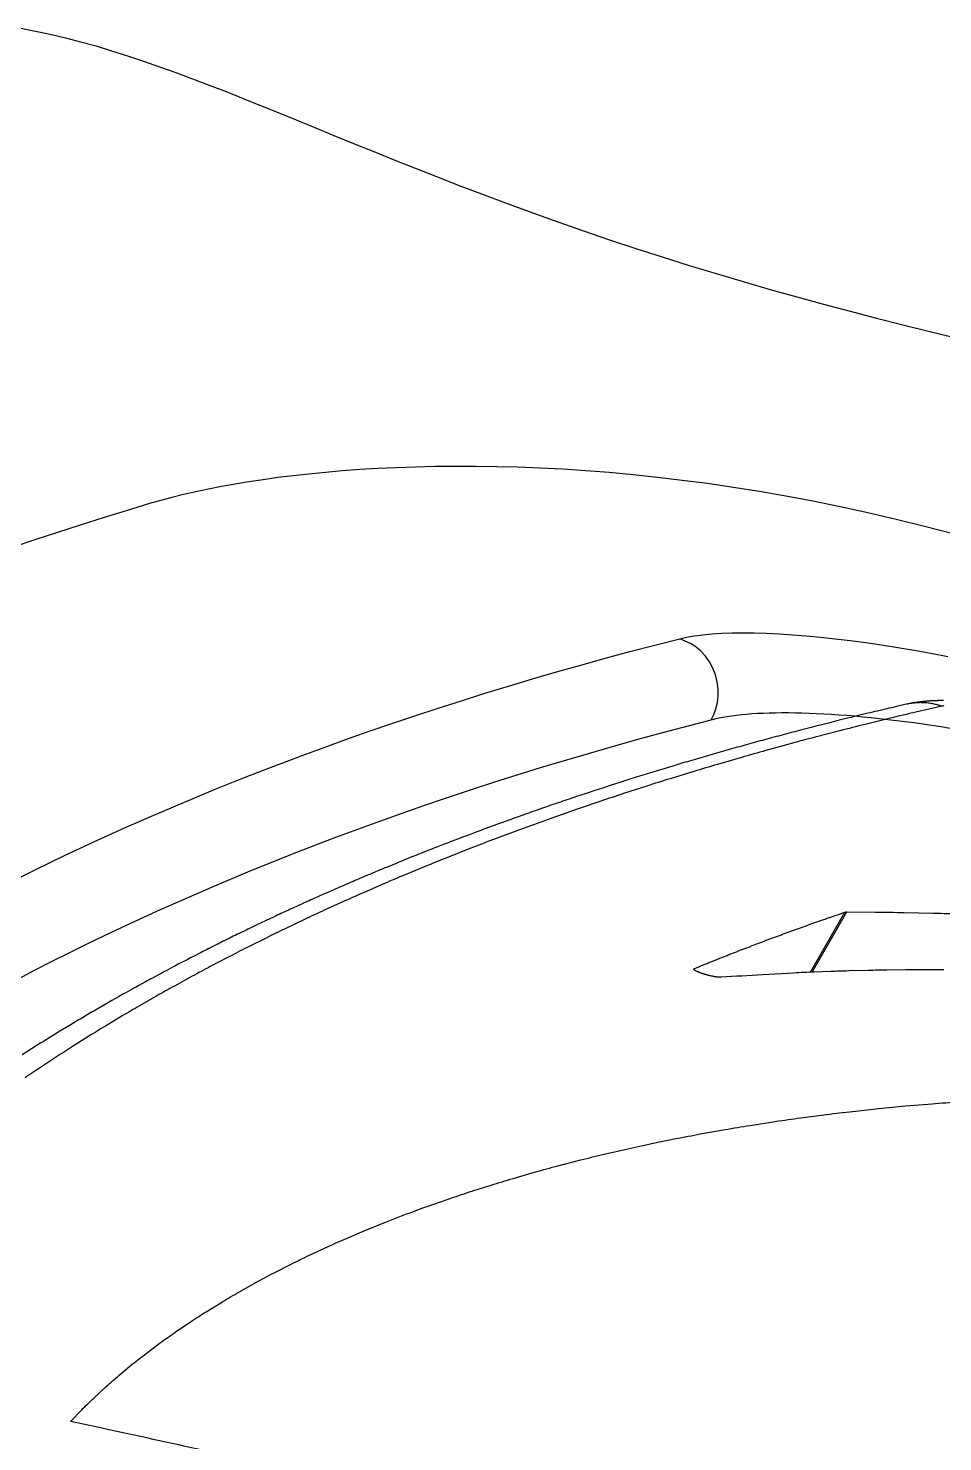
# Model space of a CAD drawing. Extents: x 403 to 503, y 484 to 637.
# Drawn here: x 416.988 to 419.507, y 522.696 to 526.593 of the extents above; entities that cross this region are included whole.
import ezdxf

# ---------------------------------------------------------------- set-up
doc = ezdxf.new("R2010")
doc.units = 0
doc.header["$MEASUREMENT"] = 0
doc.layers.add('1', color=4, linetype='Continuous')
doc.layers.add('204', color=7, linetype='Continuous')

# ---------------------------------------------------------------- blocks, each defined once
blk = doc.blocks.new('69')
at = {"layer": '204', "color": 4, "linetype": 'Continuous'}
for p, q in [((-4.1442, 4.4686), (-4.0495, 4.6343)), ((-4.1397, 4.4688), (-4.0443, 4.6349))]:
    blk.add_line(p, q, dxfattribs=at)
for points in [[(-3.8809, 5.2073), (-3.9075, 5.2011, 0.000639), (-3.934, 5.1949), (-3.9603, 5.1887, 0.000645), (-3.9867, 5.1824), (-4.0129, 5.176, 0.000647), (-4.0391, 5.1696), (-4.0651, 5.1632, 0.000644), (-4.0911, 5.1566), (-4.1171, 5.1501, 0.000648), (-4.1429, 5.1435), (-4.1687, 5.1368, 0.000657), (-4.1943, 5.1301), (-4.2199, 5.1233, 0.000661), (-4.2455, 5.1165), (-4.2709, 5.1096, 0.000663), (-4.2963, 5.1027), (-4.3215, 5.0957, 0.000665), (-4.3467, 5.0887), (-4.3718, 5.0816, 0.000667), (-4.3969, 5.0745), (-4.4218, 5.0673, 0.00067), (-4.4467, 5.0601), (-4.4715, 5.0528, 0.000674), (-4.4962, 5.0455), (-4.5208, 5.0381, 0.000679), (-4.5454, 5.0307), (-4.5698, 5.0232, 0.000684), (-4.5942, 5.0157), (-4.6185, 5.0081, 0.000688), (-4.6427, 5.0005), (-4.6668, 4.9929, 0.000693), (-4.6909, 4.9852), (-4.7149, 4.9774, 0.000698), (-4.7387, 4.9696), (-4.7625, 4.9618, 0.000703), (-4.7862, 4.9539), (-4.8099, 4.9459, 0.000708), (-4.8334, 4.9379), (-4.8569, 4.9299, 0.000712), (-4.8803, 4.9218), (-4.9036, 4.9137, 0.000717), (-4.9268, 4.9055), (-4.9499, 4.8973, 0.000722), (-4.9729, 4.889), (-4.9959, 4.8807, 0.000727), (-5.0188, 4.8723), (-5.0415, 4.8639, 0.000732), (-5.0642, 4.8555), (-5.0869, 4.847, 0.000737), (-5.1094, 4.8385), (-5.1318, 4.8299, 0.000742), (-5.1542, 4.8213), (-5.1765, 4.8126, 0.000748), (-5.1986, 4.8039), (-5.2207, 4.7951, 0.000753), (-5.2428, 4.7864), (-5.2647, 4.7775, 0.000759), (-5.2865, 4.7686), (-5.3083, 4.7597, 0.000765), (-5.3299, 4.7507), (-5.3515, 4.7417, 0.000771), (-5.373, 4.7327), (-5.3944, 4.7236, 0.000776), (-5.4157, 4.7145), (-5.437, 4.7053, 0.000783), (-5.4581, 4.6961), (-5.4792, 4.6868, 0.000789), (-5.5001, 4.6775), (-5.521, 4.6682, 0.000795), (-5.5418, 4.6588), (-5.5625, 4.6494, 0.000802), (-5.5831, 4.6399), (-5.6036, 4.6304, 0.00081), (-5.6241, 4.6209), (-5.6444, 4.6113, 0.000818), (-5.6647, 4.6017), (-5.6848, 4.592, 0.000825), (-5.7049, 4.5823), (-5.7249, 4.5726, 0.000833), (-5.7448, 4.5628), (-5.7646, 4.553, 0.000841), (-5.7843, 4.5431), (-5.8039, 4.5332, 0.00085), (-5.8235, 4.5233), (-5.8429, 4.5133, 0.000858), (-5.8623, 4.5033), (-5.8816, 4.4933, 0.000866), (-5.9007, 4.4832), (-5.9198, 4.473, 0.000875), (-5.9388, 4.4629), (-5.9577, 4.4527, 0.000884), (-5.9765, 4.4424), (-5.9953, 4.4322, 0.000893), (-6.0139, 4.4219), (-6.0324, 4.4115, 0.000902), (-6.0509, 4.4011), (-6.0692, 4.3907, 0.000911), (-6.0875, 4.3802), (-6.1057, 4.3697, 0.000921), (-6.1238, 4.3592), (-6.1417, 4.3486, 0.00093), (-6.1596, 4.338), (-6.1774, 4.3274, 0.00094), (-6.1952, 4.3167), (-6.2128, 4.306, 0.00095), (-6.2303, 4.2953), (-6.2477, 4.2845, 0.00096), (-6.2651, 4.2737), (-6.2823, 4.2628, 0.00097), (-6.2995, 4.2519), (-6.3165, 4.241, 0.00098)], [(-3.7828, 5.202), (-3.8539, 5.1857, 0.00171), (-3.9243, 5.169), (-3.9942, 5.1519, 0.001757), (-4.0635, 5.1344), (-4.1321, 5.1166, 0.001776), (-4.2002, 5.0984), (-4.2676, 5.0798, 0.001804), (-4.3345, 5.0609), (-4.4007, 5.0417, 0.001832), (-4.4663, 5.022), (-4.5313, 5.0021, 0.001863), (-4.5957, 4.9818), (-4.6594, 4.9611, 0.001895), (-4.7225, 4.9402), (-4.785, 4.9189, 0.001929), (-4.8469, 4.8973), (-4.9081, 4.8754, 0.001965), (-4.9686, 4.8531), (-5.0285, 4.8306, 0.002004), (-5.0878, 4.8077), (-5.1464, 4.7845, 0.002047), (-5.2044, 4.7611), (-5.2617, 4.7373, 0.002092), (-5.3184, 4.7133), (-5.3744, 4.6889, 0.00214), (-5.4297, 4.6643), (-5.4844, 4.6394, 0.002191), (-5.5384, 4.6143), (-5.5917, 4.5888, 0.002245), (-5.6443, 4.5631), (-5.6963, 4.5371, 0.002302), (-5.7476, 4.5109), (-5.7982, 4.4844, 0.002363), (-5.8481, 4.4577), (-5.8973, 4.4307, 0.002427), (-5.9458, 4.4035), (-5.9936, 4.3761, 0.002497), (-6.0407, 4.3484), (-6.0872, 4.3204, 0.002571), (-6.1329, 4.2923), (-6.1779, 4.2639, 0.002649), (-6.2222, 4.2353), (-6.2658, 4.2065, 0.002732), (-6.3087, 4.1774)], [(-3.7784, 5.2175), (-3.781, 5.2175, 0.00089), (-3.7836, 5.2175), (-3.7862, 5.2174, 0.000948), (-3.7888, 5.2174), (-3.7914, 5.2174, 0.001009), (-3.794, 5.2173), (-3.7965, 5.2172, 0.001069), (-3.7991, 5.2172), (-3.8017, 5.2171, 0.001127), (-3.8042, 5.217), (-3.8068, 5.2169, 0.001183), (-3.8093, 5.2168), (-3.8119, 5.2166, 0.001237), (-3.8144, 5.2165), (-3.817, 5.2163, 0.001288), (-3.8195, 5.2161), (-3.8221, 5.2159, 0.001337), (-3.8246, 5.2157), (-3.8271, 5.2155, 0.001383), (-3.8297, 5.2153), (-3.8322, 5.2151, 0.001425), (-3.8347, 5.2148), (-3.8373, 5.2145, 0.001465), (-3.8398, 5.2142), (-3.8424, 5.2139, 0.001499), (-3.8449, 5.2136), (-3.8474, 5.2133, 0.001535), (-3.85, 5.2129), (-3.8525, 5.2125, 0.001548), (-3.8551, 5.2122), (-3.8576, 5.2117, 0.001622), (-3.8602, 5.2113), (-3.8629, 5.2109, 0.001479), (-3.8653, 5.2104), (-3.8676, 5.21, 0.00213), (-3.8705, 5.2095), (-3.875, 5.2085, 0.001783), (-3.8809, 5.2073)], [(-3.7828, 5.202), (-3.7858, 5.203, 0.004345), (-3.7889, 5.2039), (-3.7919, 5.2048, 0.00427), (-3.795, 5.2057), (-3.7981, 5.2065, 0.004366), (-3.8012, 5.2072), (-3.8044, 5.2079, 0.004414), (-3.8076, 5.2086), (-3.8108, 5.2091, 0.004472), (-3.814, 5.2097), (-3.8173, 5.2101, 0.004524), (-3.8205, 5.2106), (-3.8238, 5.2109, 0.004576), (-3.8271, 5.2112), (-3.8304, 5.2114, 0.004619), (-3.8338, 5.2116), (-3.8371, 5.2117, 0.004674), (-3.8405, 5.2118), (-3.8438, 5.2118, 0.004672), (-3.8472, 5.2117), (-3.8505, 5.2115, 0.004854), (-3.8539, 5.2113), (-3.8574, 5.211, 0.004413), (-3.8607, 5.2107), (-3.8637, 5.2104, 0.006284), (-3.8675, 5.2098), (-3.8733, 5.2088, 0.005294), (-3.8809, 5.2073)], [(-3.7774, 5.2031, 0.004306), (-3.7828, 5.202)], [(-4.4645, 4.4789), (-4.4545, 4.483, -0.000403), (-4.4445, 4.4871), (-4.4345, 4.4911, -0.000401), (-4.4245, 4.4952), (-4.4145, 4.4992, -0.000399), (-4.4044, 4.5033), (-4.3943, 4.5073, -0.000398), (-4.3842, 4.5113), (-4.3741, 4.5153, -0.000396), (-4.3639, 4.5193), (-4.3537, 4.5233, -0.000394), (-4.3435, 4.5273), (-4.3333, 4.5312, -0.000393), (-4.3231, 4.5352), (-4.3128, 4.5391, -0.000391), (-4.3026, 4.5431), (-4.2923, 4.547, -0.00039), (-4.2819, 4.5509), (-4.2716, 4.5548, -0.000388), (-4.2612, 4.5587), (-4.2508, 4.5626, -0.000386), (-4.2404, 4.5665), (-4.23, 4.5703, -0.000385), (-4.2195, 4.5742), (-4.2091, 4.578, -0.000383), (-4.1986, 4.5818), (-4.1881, 4.5857, -0.000383), (-4.1775, 4.5895), (-4.167, 4.5933, -0.000378), (-4.1564, 4.5971), (-4.1459, 4.6008, -0.000388), (-4.1352, 4.6046), (-4.1242, 4.6085, -0.000349), (-4.1139, 4.6121), (-4.1045, 4.6154, -0.000492), (-4.0925, 4.6196), (-4.0739, 4.626, -0.00041), (-4.0495, 4.6343)], [(-4.0495, 4.6343), (-4.0494, 4.6344, -0.003825), (-4.0493, 4.6344), (-4.0492, 4.6344, -0.003529), (-4.0491, 4.6345), (-4.049, 4.6345, -0.003248), (-4.0489, 4.6345), (-4.0488, 4.6345, -0.003001), (-4.0487, 4.6346), (-4.0486, 4.6346, -0.002778), (-4.0485, 4.6346), (-4.0484, 4.6346, -0.002578), (-4.0483, 4.6346), (-4.0482, 4.6347, -0.002398), (-4.048, 4.6347), (-4.0479, 4.6347, -0.002236), (-4.0478, 4.6347), (-4.0477, 4.6347, -0.002089), (-4.0476, 4.6348), (-4.0474, 4.6348, -0.001957), (-4.0473, 4.6348), (-4.0472, 4.6348, -0.001836), (-4.047, 4.6348), (-4.0469, 4.6348, -0.001727), (-4.0468, 4.6348), (-4.0466, 4.6349, -0.001627), (-4.0465, 4.6349), (-4.0463, 4.6349, -0.00154), (-4.0462, 4.6349), (-4.046, 4.6349, -0.001443), (-4.0459, 4.6349), (-4.0457, 4.6349, -0.001412), (-4.0456, 4.6349), (-4.0454, 4.6349, -0.001205), (-4.0453, 4.6349), (-4.0451, 4.6349, -0.001649), (-4.045, 4.6349), (-4.0447, 4.6349, -0.001269), (-4.0443, 4.6349)], [(-4.0443, 4.6349), (-3.9654, 4.6345, -0.002145), (-3.8861, 4.6335), (-3.8061, 4.6317, -0.002085), (-3.7256, 4.6293)], [(-4.3902, 4.4548), (-4.3908, 4.4548, -0.005208), (-4.3914, 4.4548), (-4.392, 4.4547, -0.004359), (-4.3927, 4.4547), (-4.3934, 4.4548, -0.003655), (-4.3941, 4.4548), (-4.3949, 4.4548, -0.003135), (-4.3956, 4.4548), (-4.3964, 4.4549, -0.002733), (-4.3972, 4.455), (-4.3981, 4.455, -0.002418), (-4.399, 4.4551), (-4.3998, 4.4552, -0.002169), (-4.4007, 4.4553), (-4.4017, 4.4554, -0.001969), (-4.4026, 4.4555), (-4.4036, 4.4557, -0.001808), (-4.4046, 4.4558), (-4.4056, 4.4559, -0.001677), (-4.4066, 4.4561), (-4.4076, 4.4563, -0.00157), (-4.4087, 4.4565), (-4.4098, 4.4566, -0.001479), (-4.4109, 4.4568), (-4.412, 4.457, -0.001403), (-4.4131, 4.4573), (-4.4142, 4.4575, -0.001334), (-4.4153, 4.4577), (-4.4164, 4.4579, -0.001283), (-4.4175, 4.4582), (-4.4187, 4.4584, -0.001242), (-4.4198, 4.4587), (-4.421, 4.4589, -0.001211), (-4.4221, 4.4592), (-4.4232, 4.4595, -0.00119), (-4.4244, 4.4598), (-4.4255, 4.4601, -0.001177), (-4.4267, 4.4604), (-4.4278, 4.4607, -0.001173), (-4.429, 4.461), (-4.4301, 4.4613, -0.001178), (-4.4313, 4.4616), (-4.4324, 4.4619, -0.001191), (-4.4335, 4.4622), (-4.4347, 4.4626, -0.001213), (-4.4358, 4.4629), (-4.4369, 4.4632, -0.001242), (-4.438, 4.4636), (-4.4391, 4.4639, -0.001281), (-4.4402, 4.4643), (-4.4413, 4.4646, -0.001324), (-4.4423, 4.465), (-4.4434, 4.4653, -0.00138), (-4.4444, 4.4657), (-4.4454, 4.466, -0.001451), (-4.4464, 4.4664), (-4.4474, 4.4667, -0.001538), (-4.4483, 4.4671), (-4.4493, 4.4674, -0.001645), (-4.4502, 4.4678), (-4.4511, 4.4681, -0.001777), (-4.452, 4.4685), (-4.4528, 4.4688, -0.001939), (-4.4537, 4.4692), (-4.4545, 4.4695, -0.00214), (-4.4553, 4.4699), (-4.456, 4.4702, -0.00239), (-4.4568, 4.4706), (-4.4575, 4.4709, -0.002704), (-4.4582, 4.4713), (-4.4589, 4.4716, -0.003105), (-4.4595, 4.4719), (-4.4601, 4.4723, -0.003622), (-4.4607, 4.4726), (-4.4613, 4.4729, -0.004302), (-4.4618, 4.4732), (-4.4623, 4.4736, -0.005218), (-4.4628, 4.4739), (-4.4632, 4.4742, -0.006467), (-4.4636, 4.4745), (-4.464, 4.4748, -0.008345), (-4.4643, 4.4751), (-4.4647, 4.4754, -0.010932), (-4.4649, 4.4756), (-4.4652, 4.4759, -0.014788), (-4.4654, 4.4762), (-4.4655, 4.4764, -0.02064), (-4.4657, 4.4767), (-4.4658, 4.4769, -0.028895), (-4.4658, 4.4771), (-4.4658, 4.4773, -0.039303), (-4.4658, 4.4776), (-4.4658, 4.4778, -0.040934), (-4.4657, 4.4779), (-4.4656, 4.4781, -0.055409), (-4.4654, 4.4783), (-4.465, 4.4786, -0.028185), (-4.4645, 4.4789)], [(-3.7773, 4.4757), (-3.83, 4.4756, 0.001487), (-3.8823, 4.4753), (-3.9339, 4.4746, 0.001536), (-3.9861, 4.4736), (-4.0392, 4.4722, 0.001404), (-4.0889, 4.4707), (-4.1337, 4.4692, 0.001965), (-4.1905, 4.4666), (-4.2772, 4.4617, 0.001691), (-4.3902, 4.4548)], [(-6.1836, 3.2304), (-6.1523, 3.2629, -0.007339), (-6.1195, 3.295), (-6.0854, 3.3265, -0.006942), (-6.0499, 3.3576), (-6.0131, 3.3882, -0.006455), (-5.9749, 3.4182), (-5.9355, 3.4477, -0.006028), (-5.8947, 3.4767), (-5.8527, 3.5052, -0.005632), (-5.8095, 3.5331), (-5.7651, 3.5604, -0.005273), (-5.7194, 3.5872), (-5.6725, 3.6135, -0.004948), (-5.6245, 3.6392), (-5.5753, 3.6643, -0.004655), (-5.5251, 3.6888), (-5.4736, 3.7127, -0.004392), (-5.4212, 3.736), (-5.3676, 3.7588, -0.004156), (-5.313, 3.7809), (-5.2573, 3.8024, -0.003945), (-5.2006, 3.8233), (-5.1429, 3.8435, -0.003757), (-5.0843, 3.8632), (-5.0247, 3.8821, -0.003589), (-4.9642, 3.9005), (-4.9027, 3.9181, -0.00344), (-4.8403, 3.9352), (-4.7771, 3.9515, -0.003308), (-4.7129, 3.9672), (-4.648, 3.9821, -0.003191), (-4.5822, 3.9964), (-4.5156, 4.01, -0.003088), (-4.4482, 4.0229), (-4.3801, 4.0351, -0.002998), (-4.3112, 4.0466), (-4.2415, 4.0574, -0.002919), (-4.1712, 4.0674), (-4.1002, 4.0767, -0.00285), (-4.0285, 4.0852), (-3.9561, 4.093, -0.002792), (-3.8831, 4.1001), (-3.8093, 4.1063, -0.002724), (-3.7346, 4.1119)], [(-5.6226, 3.1069, 0.003279), (-6.1836, 3.2304)]]:
    blk.add_lwpolyline(points, format="xyb", dxfattribs=at)
blk = doc.blocks.new('GRANDEE')
at = {"layer": '1', "color": 3, "linetype": 'Continuous'}
for points in [[(13.9457, 25.9397), (13.9862, 25.9322), (14.0272, 25.9236), (14.0687, 25.9137), (14.1107, 25.9028), (14.1532, 25.8909), (14.1962, 25.878), (14.2397, 25.8641), (14.2837, 25.8494), (14.3283, 25.8339), (14.3733, 25.8177), (14.4189, 25.8008), (14.465, 25.7832), (14.5117, 25.765), (14.559, 25.7463), (14.6067, 25.7272), (14.6552, 25.7075), (14.7049, 25.6872), (14.7561, 25.6662), (14.8088, 25.6446), (14.863, 25.6224), (14.9188, 25.5997), (14.9762, 25.5766), (15.0353, 25.553), (15.0961, 25.529), (15.1587, 25.5047), (15.223, 25.4802), (15.2891, 25.4554), (15.3569, 25.4306), (15.426, 25.4059), (15.4964, 25.3813), (15.5678, 25.357), (15.6403, 25.3329), (15.7135, 25.3093), (15.7874, 25.2861), (15.8617, 25.2635), (15.9361, 25.2415), (16.0104, 25.2201), (16.0844, 25.1994), (16.1581, 25.1792), (16.2313, 25.1597), (16.304, 25.1407), (16.3759, 25.1223), (16.4471, 25.1045), (16.5866, 25.0705)], [(16.5151, 24.5458), (16.4358, 24.5667), (16.3575, 24.5861), (16.2801, 24.6041), (16.2038, 24.6207), (16.1285, 24.636), (16.0542, 24.65), (15.9811, 24.6627), (15.9091, 24.6742), (15.8382, 24.6845), (15.7686, 24.6936), (15.7001, 24.7017), (15.633, 24.7088), (15.5671, 24.7148), (15.5026, 24.7198), (15.4393, 24.724), (15.3773, 24.7272), (15.3167, 24.7297), (15.2573, 24.7313), (15.1992, 24.7321), (15.1425, 24.7322), (15.0871, 24.7316), (15.0332, 24.7304), (14.9807, 24.7285), (14.9296, 24.7261), (14.8799, 24.7231), (14.8317, 24.7195), (14.7851, 24.7155), (14.7399, 24.7111), (14.6963, 24.7062), (14.6543, 24.701), (14.6138, 24.6954), (14.5747, 24.6895), (14.5366, 24.6833), (14.4994, 24.6766), (14.4633, 24.6696), (14.4282, 24.6622), (14.3944, 24.6544), (14.3618, 24.6464), (14.3005, 24.6294)], [(14.3005, 24.6294), (14.2364, 24.61), (14.1727, 24.5902), (14.1095, 24.5703), (14.0467, 24.5501), (13.9843, 24.5296), (13.9224, 24.5089)], [(15.7614, 24.2571), (15.7806, 24.2614), (15.8018, 24.265), (15.8249, 24.268), (15.8499, 24.2703), (15.8766, 24.272), (15.9051, 24.273), (15.9353, 24.2734), (15.9671, 24.273), (16.0006, 24.272), (16.0356, 24.2704), (16.072, 24.268), (16.11, 24.265), (16.1493, 24.2613), (16.1899, 24.2569), (16.2315, 24.2519), (16.2741, 24.2462), (16.3177, 24.2398), (16.3622, 24.2328), (16.4075, 24.2252), (16.4536, 24.217), (16.5004, 24.2081)], [(14.4819, 23.8421), (14.5408, 23.8658), (14.6003, 23.8892), (14.6603, 23.9123), (14.7209, 23.9351), (14.782, 23.9576), (14.8436, 23.9799), (14.9058, 24.0018), (14.9686, 24.0234), (15.0318, 24.0446), (15.0956, 24.0656), (15.1599, 24.0862), (15.2247, 24.1066), (15.2901, 24.1266), (15.3559, 24.1462), (15.4223, 24.1655), (15.4891, 24.1845), (15.5564, 24.2032), (15.6243, 24.2215), (15.7614, 24.2571)], [(15.8483, 24.0336), (15.8554, 24.0479), (15.8612, 24.0637), (15.8654, 24.0809), (15.8675, 24.0993), (15.8675, 24.1184), (15.8651, 24.1379), (15.8603, 24.1572), (15.853, 24.1758), (15.8436, 24.1932), (15.8323, 24.2091), (15.8194, 24.223), (15.8055, 24.2347), (15.7909, 24.2443), (15.7614, 24.2571)], [(15.8483, 24.0336), (15.8583, 24.0362), (15.869, 24.0386), (15.8802, 24.0409), (15.8921, 24.0429), (15.9046, 24.0448), (15.9177, 24.0465), (15.9314, 24.048), (15.9457, 24.0493), (15.9605, 24.0505), (15.9759, 24.0514), (15.9918, 24.0522), (16.0083, 24.0527), (16.0254, 24.0531), (16.0429, 24.0533), (16.0609, 24.0533), (16.0794, 24.053), (16.0984, 24.0526), (16.1179, 24.052), (16.1378, 24.0512), (16.1582, 24.0501), (16.179, 24.0489), (16.2001, 24.0475), (16.2217, 24.0459), (16.2437, 24.0441), (16.2661, 24.042), (16.2888, 24.0398), (16.3118, 24.0374), (16.3352, 24.0348), (16.3589, 24.032), (16.3829, 24.0289), (16.4072, 24.0257), (16.4317, 24.0223), (16.4566, 24.0187), (16.4816, 24.0149), (16.5069, 24.0109)], [(14.5782, 23.6169), (14.6362, 23.6405), (14.6949, 23.6638), (14.7542, 23.6869), (14.814, 23.7097), (14.8744, 23.7322), (14.9354, 23.7544), (14.997, 23.7764), (15.0592, 23.798), (15.1219, 23.8194), (15.1851, 23.8404), (15.249, 23.8612), (15.3134, 23.8816), (15.3783, 23.9017), (15.4438, 23.9216), (15.5099, 23.941), (15.5765, 23.9602), (15.6436, 23.9791), (15.7113, 23.9976), (15.8483, 24.0336)], [(13.9089, 23.5818), (13.9872, 23.6209), (14.0668, 23.6594), (14.1476, 23.6972), (14.2295, 23.7344), (14.3125, 23.771), (14.4819, 23.8421)], [(13.9393, 23.32), (13.9855, 23.344), (14.0321, 23.3678), (14.0793, 23.3914), (14.1269, 23.4149), (14.1751, 23.4381), (14.2237, 23.4612), (14.2729, 23.4841), (14.3225, 23.5067), (14.3727, 23.5292), (14.4233, 23.5514), (14.4744, 23.5735), (14.5782, 23.6169)]]:
    blk.add_lwpolyline(points, dxfattribs=at)
at = {"layer": '1'}
blk.add_blockref('69', (20.2664, 18.869), dxfattribs=at)

msp = doc.modelspace()

# ---------------------------------------------------------------- block references
at = {"layer": '1'}
msp.add_blockref('GRANDEE', (403.0209, 500.6528), dxfattribs=at)

doc.saveas('drawing.dxf')
